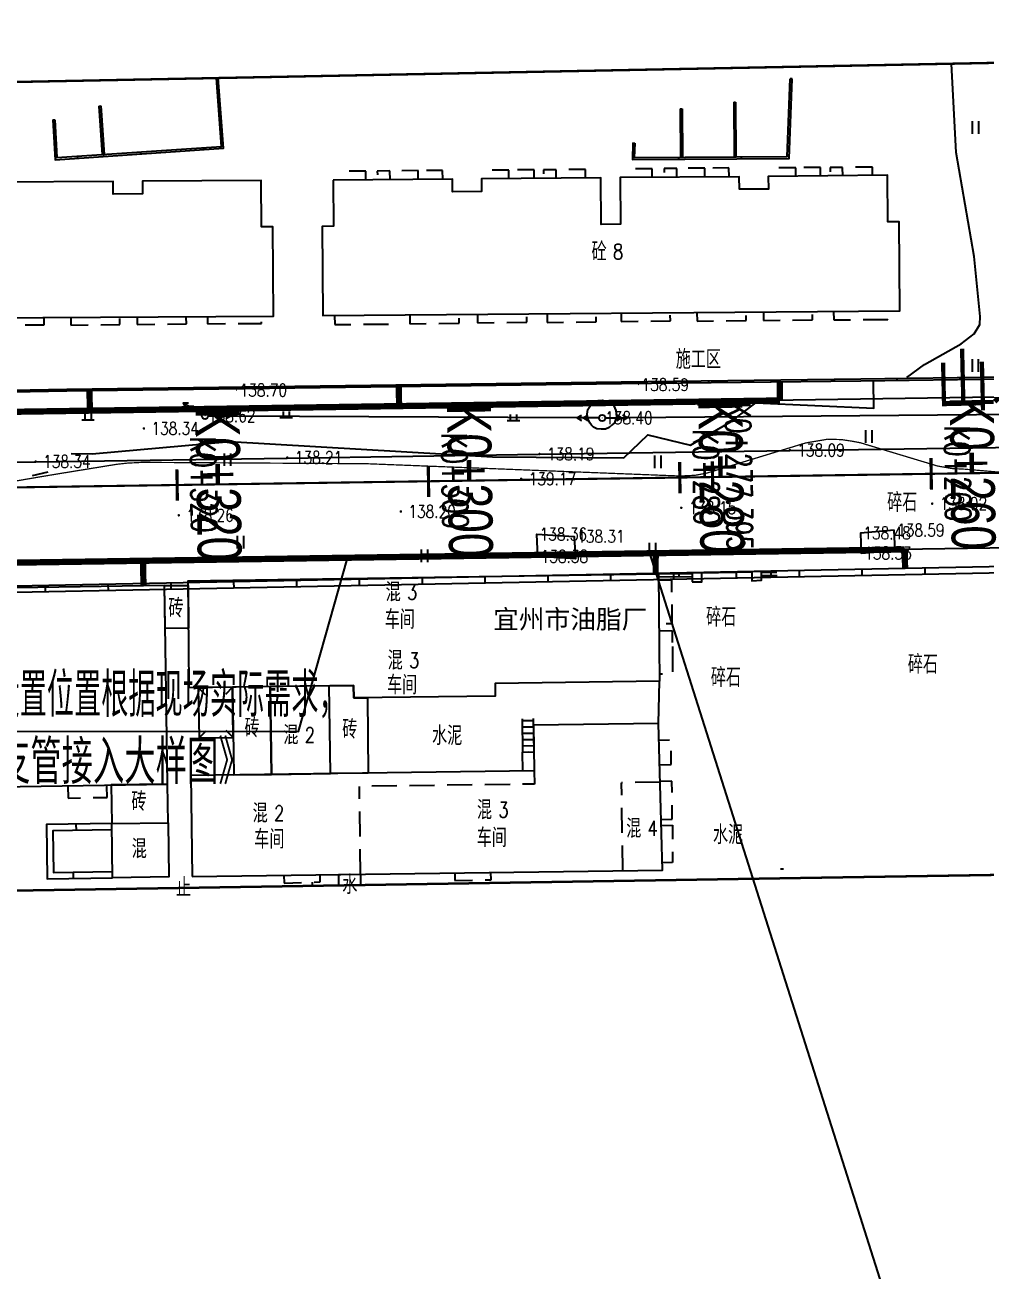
# Model space of a CAD drawing. Extents: x 529262 to 576451, y 2694391 to 2717535.
# Drawn here: x 564523.2 to 564599.6, y 2709952.9 to 2710052 of the extents above; entities that cross this region are included whole.
import ezdxf
from ezdxf.enums import TextEntityAlignment as Align
from ezdxf.xclip import XClip

# ---------------------------------------------------------------- set-up
doc = ezdxf.new("R2010")
doc.units = 0
doc.header["$XCLIPFRAME"] = 0
for name, pattern in [('ACAD_ISO12W100', [22, 12, -3, 0.5, -3, 0.5, -3]), ('X2', [10, 8, -2]), ('X5', [3, 2, -1])]:
    doc.linetypes.add(name, pattern=pattern)
for name, color, linetype in [('DLDW', 8, 'Continuous'), ('DLSS', 4, 'Continuous'), ('DMTZ', 8, 'Continuous'), ('GCD', 8, 'Continuous'), ('GPSCOMMON', 7, 'Continuous'), ('GXYZ', 8, 'Continuous'), ('JMD', 8, 'Continuous'), ('PP-COM', 7, 'Continuous'), ('RD-中线', 40, 'Continuous'), ('RD-红线', 7, 'Continuous'), ('RD-路名', 7, 'Continuous'), ('ZBTZ', 8, 'Continuous'), ('ZJ', 7, 'Continuous'), ('桩号标注', 7, 'Continuous'), ('污水管径标注_W10-', 202, 'Continuous'), ('纵断_分栏文字', 7, 'Continuous'), ('道路中线', 90, 'Continuous')]:
    doc.layers.add(name, color=color, linetype=linetype)
doc.layers.add('SZ-ZH-DIM', color=7, linetype='Continuous', lineweight=0)
doc.layers.add('控制界线1', color=30, linetype='ACAD_ISO12W100', lineweight=35)
doc.styles.add('HZ', font='rs.shx', dxfattribs={"width": 0.8, "bigfont": 'hztxt.shx'})
doc.styles.add('SEMDI', font='smsim.shx', dxfattribs={"width": 0.75, "bigfont": 'smfs.shx'})
doc.styles.add('SMEDI', font='smsim.shx', dxfattribs={"width": 0.75, "height": 3.5, "bigfont": 'smfs.shx'})
doc.styles.add('等线体', font='simhei.ttf')
doc.styles.add('黑体', font='simhei.ttf')
doc.linetypes.add('10421', pattern='A,2,[150,AAA.SHX,S=0.5,R=0,X=0,Y=0.5],1e-11', length=2.00000000001)
doc.linetypes.add('10422', pattern='A,0.75,[150,AAA.SHX,S=0.5,R=0,X=0,Y=0.5],1.5,[177,AAA.SHX,S=1,R=0,X=0,Y=0.4],0.75', length=3)
doc.linetypes.add('1161', pattern='A,0,[149,AAA.SHX,S=0.15,R=0,X=0,Y=0],-1.6', length=1.6)

# ---------------------------------------------------------------- blocks, each defined once
blk = doc.blocks.new('A$C19FD0107')
at = {"layer": 'RD-中线', "color": 8, "linetype": 'Continuous'}
blk.add_lwpolyline([(-6145.952683866024, 15629.52531327354), (-6583.680746734142, 15623.03637464019, -0.0578621284209559), (-6611.221458241343, 15625.82114894409), (-6627.545968897641, 15629.40941596404, 0.05862499668465021), (-6655.451570287347, 15632.18822611962), (-7132.056620240211, 15623.67315123323)], format="xyb", dxfattribs=at)
at = {"layer": 'RD-红线', "color": 8, "linetype": 'Continuous', "flags": 128}
for points in [[(-6280.01022130996, 15633.53868587548), (-6588.425098963082, 15628.96670302795)], [(-6279.846038706601, 15621.53980128374), (-6589.702602274716, 15616.94644669397)]]:
    blk.add_lwpolyline(points, dxfattribs=at)
blk = doc.blocks.new('GC200')
at = {"linetype": 'Continuous', "const_width": 0.2, "flags": 128}
blk.add_lwpolyline([(-0.1, 0, 1), (0.1, 0, 1)], format="xyb", close=True, dxfattribs=at)
blk = doc.blocks.new('gc013a')
at = {"linetype": 'Continuous'}
blk.add_line((0.5, 0), (4, 0), dxfattribs=at)
at = {"linetype": 'Continuous', "flags": 128}
for points in [[(2.307212344848719, -0.4000565770862801), (3, 0), (2.307212344848719, 0.4000565770862801)], [(3.307212344848719, -0.4000565770862801), (4, 0), (3.307212344848719, 0.4000565770862801)]]:
    blk.add_lwpolyline(points, dxfattribs=at)
blk = doc.blocks.new('gc170')
at = {"color": 8, "linetype": 'Continuous'}
blk.add_circle((0, 0), 0.5, dxfattribs=at)
blk = doc.blocks.new('gc121')
at = {"color": 8}
for p, q in [((-0.5, -1), (-0.5, 1)), ((0.5, -1), (0.5, 1))]:
    blk.add_line(p, q, dxfattribs=at)
blk = doc.blocks.new('gc119')
at = {"color": 8}
for p, q in [((-1, 0), (1, 0)), ((-0.5, 1), (-0.5, 0)), ((0.5, 1), (0.5, 0))]:
    blk.add_line(p, q, dxfattribs=at)

msp = doc.modelspace()

# ---------------------------------------------------------------- linework, layer by layer
at = {"layer": 'Defpoints', "color": 1}
msp.add_lwpolyline([(564805.7674109044, 2709861.081479013), (564620.16146618, 2709861.081482607), (564572.8826271944, 2710009.989014812)], dxfattribs=at)
at = {"layer": 'DLDW', "color": 252, "linetype": '10421', "elevation": 138.316, "flags": 128}
msp.add_lwpolyline([(564548.1438992936, 2709983.584531792), (564548.1468333829, 2709984.435847571), (564549.8799425985, 2709984.460015632), (564549.8768953214, 2709983.612428542)], dxfattribs=at)
at = {"layer": 'DLSS', "linetype": 'Continuous'}
msp.add_line((564524.9986494418, 2710016.430038125), (564523.7508081247, 2710016.144920523), dxfattribs=at)
at = {"layer": 'DLSS', "linetype": 'X2', "const_width": 0.1, "elevation": 139.065, "flags": 128}
msp.add_lwpolyline([(564476.824857364, 2710025.097100865), (564480.6866494417, 2710023.339038125), (564481.4081527567, 2710023.023374437), (564482.0876130258, 2710022.765144371), (564494.8336494417, 2710019.263038125), (564496.6748600297, 2710018.679236982), (564501.5362478048, 2710017.448872354), (564504.582307076, 2710016.864449437), (564508.4898770544, 2710016.310785916), (564510.3975098819, 2710016.06471299), (564512.1746494417, 2710015.946038125), (564519.6316494416, 2710015.396038125), (564520.5838024525, 2710015.428156606), (564521.3288662591, 2710015.545576468), (564525.1048176078, 2710016.191087622), (564530.4717802157, 2710017.065307767), (564531.3300108846, 2710017.158566027), (564532.5526494418, 2710017.220038125), (564550.3466494418, 2710017.111038125), (564575.2966494417, 2710016.133038124), (564576.5017392847, 2710016.189955277), (564577.4236904267, 2710016.366536649), (564585.2812263998, 2710018.762092408), (564587.0446494417, 2710019.061038125), (564588.148398409, 2710019.028078765), (564588.9697550714, 2710018.90312576), (564589.6322956233, 2710018.779550746), (564595.770291144, 2710016.928891332), (564596.9159576104, 2710016.730367954), (564597.9666494417, 2710016.675038125), (564614.9976494417, 2710015.203211787)], dxfattribs=at)
at = {"layer": 'DMTZ', "linetype": '10422', "flags": 128}
msp.add_lwpolyline([(564593.322741022, 2710023.977380365), (564594.7356494417, 2710024.993038124), (564597.6715747768, 2710026.634681804), (564598.7025579835, 2710027.442049135), (564599.1566494417, 2710028.171038125), (564599.1798027356, 2710028.807473563), (564598.6946494417, 2710033.604038124), (564597.2486494418, 2710041.853038125), (564596.892314971, 2710048.905208928)], dxfattribs=at)
at = {"layer": 'DMTZ', "linetype": '10422', "elevation": 138.811, "flags": 128}
msp.add_lwpolyline([(564569.6776494418, 2710022.009038125), (564570.0162378926, 2710021.703824513), (564570.194073509, 2710021.335558232), (564570.2258298689, 2710020.840304895), (564570.0733993407, 2710020.364099504), (564569.9019136135, 2710020.19266462), (564569.6626494417, 2710019.987038125), (564569.3493501828, 2710019.868845044), (564569.0317851994, 2710019.849797098), (564568.682463856, 2710019.89424268), (564568.4157090486, 2710020.027580549), (564568.2442247043, 2710020.173616674), (564568.1066494418, 2710020.359038125), (564567.9647673529, 2710020.700617337), (564567.913955794, 2710021.056184238), (564567.9584160809, 2710021.418100829), (564568.1616567853, 2710021.741920404), (564568.3839526885, 2710021.951451181), (564568.7713816641, 2710022.135584322), (564569.0889480304, 2710022.154632268)], close=True, dxfattribs=at)
at = {"layer": 'GPSCOMMON', "const_width": 0.5}
for points in [[(564528.3299218233, 2710021.329878084), (564528.306883945, 2710023.075701503)], [(564552.9371414386, 2710021.694658755), (564552.9164551791, 2710023.250655769)], [(564583.2405860529, 2710022.143881017), (564583.2230558791, 2710023.634258827)], [(564552.9371414386, 2710021.694658755), (564583.2405860529, 2710022.143881017)], [(564552.9371414386, 2710021.694658755), (564504.945852602, 2710020.983229556)], [(564553.166009604, 2710009.696733071), (564593.1668017923, 2710010.289710093)], [(564593.1668017923, 2710010.289710093), (564593.1968313786, 2710008.776853137)], [(564553.1663976863, 2710009.696738824), (564502.0396229242, 2710008.938828767)], [(564532.5685535973, 2710009.391393665), (564532.5994252203, 2710007.387081289)], [(564573.3545317061, 2710009.827812327), (564573.3499280453, 2710008.382900295)]]:
    msp.add_lwpolyline(points, dxfattribs=at)
at = {"layer": 'GXYZ', "linetype": 'Continuous'}
for p, q in [((564567.0979756402, 2710020.762226561), (564539.5016494517, 2710020.904704596)), ((564604.7752385326, 2710021.052258017), (564571.0972338391, 2710020.768352983))]:
    msp.add_line(p, q, dxfattribs=at)
at = {"layer": 'GXYZ', "linetype": 'Continuous', "flags": 128}
for points in [[(564563.972, 2710009.734), (564563.886, 2710011.508), (564566.875, 2710011.332), (564566.961, 2710009.558)], [(564592.329, 2710011.825), (564589.643, 2710011.599), (564589.714, 2710009.991), (564592.4, 2710010.217)]]:
    msp.add_lwpolyline(points, close=True, dxfattribs=at)
at = {"layer": 'JMD', "linetype": 'Continuous'}
for p, q in [((564584.2056494417, 2710047.716038125), (564584.0557553208, 2710047.721673064)), ((564529.0466494417, 2710045.559038125), (564529.1962998379, 2710045.569273304)), ((564538.7140889214, 2710045.597862094), (564538.5644937748, 2710045.586848825)), ((564575.3106494417, 2710045.323038125), (564575.4606467283, 2710045.323940346)), ((564579.5616494417, 2710045.871038125), (564579.7116467283, 2710045.871940346)), ((564529.1522729954, 2710044.014697234), (564529.3019233918, 2710044.024932413)), ((564579.5721450897, 2710044.126101651), (564579.7221423764, 2710044.127003872)), ((564575.3198881847, 2710043.787066326), (564575.4698854712, 2710043.787968547)), ((564537.366378824, 2710042.098794499), (564537.3561436442, 2710042.248444895)), ((564571.5406494418, 2710042.623038125), (564571.690572759, 2710042.618242405)), ((564584.0133714472, 2710042.60128189), (564583.8634773261, 2710042.606916829)), ((564527.3896857413, 2710041.416449179), (564527.3794505615, 2710041.566099576)), ((564529.3107083263, 2710041.698185897), (564529.4603587225, 2710041.708421077)), ((564532.3780322826, 2710041.757621839), (564532.3677971028, 2710041.907272235)), ((564575.184911187, 2710041.332210683), (564575.1840089657, 2710041.482207969)), ((564575.3337462988, 2710041.483108627), (564575.4837435854, 2710041.484010848)), ((564579.5878885618, 2710041.50869694), (564579.7378858484, 2710041.509599161)), ((564580.1848207413, 2710041.362284723), (564580.1839185201, 2710041.51228201)), ((564537.5817768878, 2710023.048079891), (564537.5797976607, 2710023.198066833)), ((564542.5813416089, 2710023.114054125), (564542.5793623818, 2710023.264041067)), ((564547.5809063299, 2710023.18002836), (564547.5789271028, 2710023.330015302)), ((564552.5804685822, 2710023.246188983), (564552.5784745779, 2710023.39617573)), ((564557.5800267791, 2710023.312655794), (564557.5780327747, 2710023.462642539)), ((564562.579584976, 2710023.379122603), (564562.5775909715, 2710023.529109349)), ((564567.5791431727, 2710023.445589413), (564567.5771491682, 2710023.59557616)), ((564572.5787389339, 2710023.509057871), (564572.5769747207, 2710023.659047496)), ((564577.5783930942, 2710023.567864977), (564577.5766288812, 2710023.717854602)), ((564582.5780472549, 2710023.626672084), (564582.5762830416, 2710023.776661708)), ((564587.5777014153, 2710023.68547919), (564587.5759372021, 2710023.835468815)), ((564592.5772591254, 2710023.751686638), (564592.575113701, 2710023.901671294)), ((564597.576747672, 2710023.823200778), (564597.5746022477, 2710023.973185434)), ((564527.5826474456, 2710022.916131422), (564527.5806682186, 2710023.066118363)), ((564532.5822121665, 2710022.982105656), (564532.5802329396, 2710023.132092598)), ((564569.760592681, 2710008.311653469), (564569.77051552, 2710007.811751942)), ((564574.7596079566, 2710008.41088186), (564574.7695307956, 2710007.910980332)), ((564575.1832407622, 2710008.354844946, 138.362), (564575.1853958546, 2710008.104854235, 138.362)), ((564579.7586232324, 2710008.51011025), (564579.7685460714, 2710008.010208723)), ((564582.5060270596, 2710008.448942672, 138.147), (564582.5070819026, 2710008.198944897, 138.147)), ((564584.7576385081, 2710008.60933864), (564584.7675613471, 2710008.109437113)), ((564589.7566537837, 2710008.708567031), (564589.7665766227, 2710008.208665503)), ((564594.7556690595, 2710008.807795421), (564594.7655918985, 2710008.307893894)), ((564524.7694551998, 2710007.418597955), (564524.7793780388, 2710006.918696428)), ((564529.7684704756, 2710007.517826345), (564529.7783933146, 2710007.017924818)), ((564534.7674857512, 2710007.617054736), (564534.7774085902, 2710007.117153208)), ((564539.7665010269, 2710007.716283126), (564539.7764238659, 2710007.216381599)), ((564544.7655163025, 2710007.815511517), (564544.7754391416, 2710007.315609989)), ((564549.7645315783, 2710007.914739907), (564549.7744544173, 2710007.41483838)), ((564554.7635468539, 2710008.013968298), (564554.7734696929, 2710007.51406677)), ((564559.7625621296, 2710008.113196688), (564559.7724849686, 2710007.613295161)), ((564564.7615774053, 2710008.212425079), (564564.7715002443, 2710007.712523551)), ((564536.962508579, 2709999.30026803), (564537.5361970975, 2709998.742700559)), ((564539.6877997848, 2709999.339104996), (564539.1302323146, 2709998.765416478)), ((564562.7326494417, 2709996.834038125), (564562.7697105589, 2709994.176358459)), ((564562.7348516604, 2709996.676115419), (564563.6372993095, 2709996.688699975)), ((564563.6721582079, 2709994.188943015), (564563.6350970907, 2709996.846622681)), ((564537.0195050911, 2709995.300674126), (564537.5770725615, 2709995.874362644)), ((564539.7447962969, 2709995.339511092), (564539.1711077786, 2709995.897078562)), ((564562.7418234401, 2709996.176164027), (564563.6442710891, 2709996.188748583)), ((564562.7487952198, 2709995.676212635), (564563.6512428689, 2709995.688797191)), ((564562.7557669996, 2709995.176261243), (564563.6582146487, 2709995.188845799)), ((564562.7627387792, 2709994.676309851), (564563.6651864282, 2709994.688894407)), ((564562.7697105589, 2709994.176358459), (564563.6721582079, 2709994.188943015)), ((564527.2314685286, 2709988.448676692), (564527.238387509, 2709987.948724567)), ((564527.0322799404, 2709984.128998941), (564527.0239317759, 2709984.628929245)), ((564583.272022835, 2709984.890083914), (564583.5220123363, 2709984.887792793))]:
    msp.add_line(p, q, dxfattribs=at)
for points in [[(564525.3976494418, 2710044.464038125), (564525.5706494417, 2710041.292038125), (564538.9636494417, 2710042.208038125), (564538.5544875282, 2710047.765755589)], [(564525.5474268446, 2710044.472206943), (564525.7121444966, 2710041.452065949), (564538.802983604, 2710042.347399976), (564538.4042975454, 2710047.762822081)], [(564571.5406494418, 2710042.623038125), (564571.4986494418, 2710041.310038125), (564583.9676494417, 2710041.385038124), (564584.2056494417, 2710047.716038125)], [(564571.690572759, 2710042.618242405), (564571.6535542269, 2710041.460972578), (564583.8231498355, 2710041.534171685), (564584.0557553208, 2710047.721673064)]]:
    msp.add_lwpolyline(points, dxfattribs=at)
at = {"layer": 'JMD', "linetype": 'Continuous', "flags": 128}
for points in [[(564529.0466494417, 2710045.559038125), (564529.3107083263, 2710041.698185897)], [(564529.1962998379, 2710045.569273304), (564529.4603587225, 2710041.708421077)], [(564575.3106494417, 2710045.323038125), (564575.3337462988, 2710041.483108627)], [(564575.4606467283, 2710045.323940346), (564575.4837435854, 2710041.484010848)], [(564579.5616494417, 2710045.871038125), (564579.5878885618, 2710041.50869694)], [(564579.7116467283, 2710045.871940346), (564579.7378858484, 2710041.509599161)], [(564525.3976494418, 2710044.464038125), (564525.5474268446, 2710044.472206943)], [(564477.8176494415, 2710025.189038125), (564494.4756494417, 2710022.406038125), (564507.5986494417, 2710022.554038125), (564526.5146494417, 2710022.902038125), (564550.6886494417, 2710023.221038124), (564570.6216494418, 2710023.486038125), (564589.6656494418, 2710023.710038125), (564601.2006494417, 2710023.875038125)], [(564477.8423668982, 2710025.3369876), (564494.4872528359, 2710022.556178526), (564507.5964240733, 2710022.704022567), (564526.5122802614, 2710023.05201992), (564550.686662826, 2710023.371024969), (564570.6197703318, 2710023.636026398), (564589.6636946198, 2710023.860025507), (564601.1535288121, 2710024.024379443)], [(564829.7093870166, 2710013.471529773), (564472.9212200716, 2710006.389431882)], [(564829.7193098556, 2710012.971628245), (564472.9311429106, 2710005.889530355)], [(564563.972, 2710009.734), (564563.886, 2710011.508), (564566.875, 2710011.332), (564566.961, 2710009.558)], [(564592.329, 2710011.825), (564589.643, 2710011.599), (564589.714, 2710009.991), (564592.4, 2710010.217)], [(564530.0756494415, 2709988.488038125), (564524.8788349446, 2709988.416117924), (564524.9386494417, 2709984.094038125), (564530.1486494418, 2709984.181038125)], [(564530.0825684218, 2709987.988085999), (564525.3857060504, 2709987.923084779), (564525.4316627791, 2709984.602340492), (564530.1403012773, 2709984.680968428)]]:
    msp.add_lwpolyline(points, dxfattribs=at)
for points in [[(564547.7056494417, 2710039.666038125), (564547.7126494417, 2710035.998038125), (564546.8176494418, 2710035.969038125), (564546.8786494418, 2710028.887038125), (564592.7676494418, 2710029.273038125), (564592.7146494415, 2710036.344038125), (564591.8266494417, 2710036.360038125), (564591.8066494417, 2710040.060038125), (564582.3146494417, 2710039.953038125), (564582.3259213764, 2710038.953101655), (564580.0109213762, 2710038.940101655), (564579.9996494417, 2710039.940038125), (564570.5156494417, 2710039.869038125), (564570.5456158513, 2710036.169159476), (564569.0226158514, 2710036.143159476), (564568.9926494417, 2710039.843038124), (564559.4856494417, 2710039.766038125), (564559.4969213762, 2710038.766101655), (564557.1999213762, 2710038.741101655), (564557.1886494417, 2710039.741038125)], [(564497.8886494418, 2710039.360038124), (564497.9086494417, 2710035.684038124), (564497.0056494417, 2710035.668038125), (564497.0586494417, 2710028.575038125), (564542.9366494417, 2710028.843038124), (564542.9016494417, 2710035.950038125), (564542.0036494418, 2710035.956038125), (564541.9756494417, 2710039.630038125), (564532.5106494417, 2710039.571038125), (564532.5173018817, 2710038.571060252), (564530.1943018816, 2710038.561060252), (564530.1876494418, 2710039.561038125), (564520.7066494419, 2710039.501038125), (564520.731541131, 2710035.801121855), (564519.209541131, 2710035.794121855), (564519.1846494417, 2710039.494038124), (564509.6716494418, 2710039.430038125), (564509.6783018818, 2710038.430060253), (564507.3653018817, 2710038.423060252), (564507.3586494417, 2710039.423038125)], [(564539.6877997848, 2709999.339104996), (564539.7851828383, 2709992.355695337), (564542.787025314, 2709992.397555775), (564542.6874950728, 2709999.381852378)], [(564536.4716494418, 2709984.273038125), (564573.9046494417, 2709984.795038125), (564573.5836494417, 2709996.444038125), (564563.6426494418, 2709996.305038125), (564563.6930735469, 2709992.689088839), (564536.3676494417, 2709992.308038125)], [(564530.0756494415, 2709988.488038125), (564534.5556494417, 2709988.550038125), (564534.5006494418, 2709991.627038125), (564530.0206494415, 2709991.565038125)]]:
    msp.add_lwpolyline(points, close=True, dxfattribs=at)
at = {"layer": 'JMD', "linetype": 'X5', "flags": 128}
for points, elevation in [([(564550.2791354159, 2710039.686391541), (564550.285095014, 2710040.379939774), (564548.8606494417, 2710040.372038124), (564548.8661605271, 2710039.675216479)], -525.8619999999999), ([(564552.2182118479, 2710039.701727483), (564552.2126494417, 2710040.405038125), (564551.2046494418, 2710040.372038124), (564551.2100139178, 2710039.693753757)], -525.865), ([(564554.451206624, 2710039.719387992), (564554.4483386197, 2710040.4220491), (564552.9756494418, 2710040.416038125), (564552.9812511172, 2710039.707762276)], -525.8769999999998), ([(564556.4052504842, 2710039.734842309), (564556.3996494417, 2710040.443038125), (564554.9826494417, 2710040.432038125), (564554.9882521204, 2710039.723635426)], -525.8469999999999), ([(564561.671070297, 2710039.783738494), (564561.6656494418, 2710040.453038125), (564560.2736494418, 2710040.458038124), (564560.279202098, 2710039.772465342)], -525.865), ([(564565.4281397111, 2710039.814168108), (564565.4226494418, 2710040.492038125), (564564.4156494418, 2710040.491038125), (564564.4211976657, 2710039.806012586)], -525.869), ([(564567.761083865, 2710039.833063312), (564567.7630063682, 2710040.504017045), (564566.3596494417, 2710040.508038125), (564566.3652078295, 2710039.821757699)], -525.83), ([(564573.0706867604, 2710039.888165882), (564573.0656494417, 2710040.561038125), (564571.6716494417, 2710040.557038125), (564571.6767349385, 2710039.877730351)], -525.823), ([(564575.0478304861, 2710039.902967359), (564575.0426494417, 2710040.595038125), (564574.0366494417, 2710040.585038125), (564574.041812005, 2710039.89543601)], -525.8659999999999), ([(564584.5021608705, 2710039.977697177), (564584.4946494417, 2710040.644038124), (564583.0826494417, 2710040.651038125), (564583.0904191728, 2710039.961783106)], -525.86), ([(564588.2350359762, 2710040.019776574), (564588.2276494417, 2710040.675038125), (564587.2316494418, 2710040.678038124), (564587.2391963382, 2710040.008550822)], -525.8809999999999), ([(564570.611149338, 2710029.086666466), (564570.6171775543, 2710028.428342182), (564574.5201775542, 2710028.477342182), (564574.5142973893, 2710029.119498194)], -526.437), ([(564576.6348501911, 2710029.13733544), (564576.6411775544, 2710028.446342183), (564580.5441775543, 2710028.495342183), (564580.5379982428, 2710029.170167167)], -526.431), ([(564581.9229465093, 2710029.181816801), (564581.9291775543, 2710028.501342182), (564585.8321775543, 2710028.550342182), (564585.8260945607, 2710029.214648529)], -526.3799999999999), ([(564520.7917029742, 2710028.713676652), (564520.7971945497, 2710028.113957386), (564524.7001945496, 2710028.162957385), (564524.6949428753, 2710028.736477739)], -526.437), ([(564526.8155455785, 2710028.74886541), (564526.8211945499, 2710028.131957386), (564530.7241945497, 2710028.180957385), (564530.7187854797, 2710028.771666497)], -526.431), ([(564532.1037663372, 2710028.779756973), (564532.1091945497, 2710028.186957385), (564536.0121945497, 2710028.235957385), (564536.0070062382, 2710028.80255806)], -526.3799999999999), ([(564559.1829856964, 2710028.990537303), (564559.1891775543, 2710028.314342182), (564563.0921775543, 2710028.363342182), (564563.0861337477, 2710029.023369031)], -526.4069999999999), ([(564564.716834163, 2710029.037085833), (564564.7231775543, 2710028.344342183), (564568.6261775543, 2710028.393342183), (564568.6199822144, 2710029.069917561)], -526.4249999999998), ([(564573.7123618806, 2709991.773099805), (564570.638645839, 2709991.730237097)], 138.354), ([(564570.7359727814, 2709984.750851198), (564570.638645839, 2709991.730237097)], 138.27), ([(564549.8799425985, 2709984.460015632), (564549.782615656, 2709991.43940153)], 138.316)]:
    msp.add_lwpolyline(points, dxfattribs=dict(at, elevation=elevation))
for points in [[(564563.6782706986, 2710039.799995402), (564563.6726494418, 2710040.494038125), (564562.2006494416, 2710040.476038125), (564562.2062214756, 2710039.788072841)], [(564577.2647960726, 2710039.919564212), (564577.2596494417, 2710040.607038124), (564575.7866494417, 2710040.606038125), (564575.7918711359, 2710039.908537465)], [(564579.1899427125, 2710039.933976423), (564579.1846494417, 2710040.641038125), (564577.7886494417, 2710040.608038125), (564577.7937739126, 2710039.923524295)], [(564586.4770902733, 2710039.999959866), (564586.4696494418, 2710040.660038125), (564585.0326494419, 2710040.673038125), (564585.0404193794, 2710039.983764777)], [(564590.6039942175, 2710040.046481013), (564590.5966494418, 2710040.698038124), (564589.2016494418, 2710040.683038125), (564589.2090023932, 2710040.030755757)], [(564587.514056116, 2710029.228846989), (564587.5201775543, 2710028.560342183), (564591.8237856927, 2710028.580437554), (564591.8175167948, 2710029.265045987)], [(564537.6950075148, 2710028.812418654), (564537.7001945496, 2710028.245957385), (564542.003802688, 2710028.266052757), (564541.9985694637, 2710028.837558255)], [(564547.8066166132, 2710028.894843816), (564547.8131775544, 2710028.178342182), (564552.1711775543, 2710028.217342182), (564552.1646380593, 2710028.931501757)], [(564553.798722804, 2710028.945247027), (564553.8051775544, 2710028.240342182), (564557.7081775543, 2710028.289342182), (564557.7018708554, 2710028.978078755)], [(564573.5852576939, 2710007.868190571), (564574.6136494417, 2710007.876038125), (564574.6476494418, 2710004.375038125), (564573.6119738964, 2710004.36713499)], [(564573.6160574708, 2710003.831998271), (564574.6696494417, 2710003.840038125), (564574.6784598313, 2710002.568038125)], [(564574.6784598313, 2710002.568038125), (564574.6936494417, 2710000.375038124), (564573.6424983947, 2710000.367016898)], [(564573.6741749184, 2709993.158893964), (564574.5866494417, 2709993.184038125), (564574.6016494418, 2709995.133038125), (564573.62052038, 2709995.106002119)], [(564562.7906258979, 2709992.676504283), (564562.7697105589, 2709994.176358459), (564563.6721582079, 2709994.188943015)], [(564563.6930735469, 2709992.689088839), (564563.7077924311, 2709991.633586936), (564549.782615656, 2709991.43940153)], [(564526.5817554378, 2709991.503440438), (564526.5973185905, 2709990.506310465), (564529.7013185907, 2709990.577310465), (564529.6861073571, 2709991.551893002)], [(564573.7935803517, 2709988.825704261), (564574.6766494418, 2709988.850038125), (564574.6476494418, 2709991.861038125), (564573.7106501464, 2709991.83521816)], [(564573.8069945005, 2709988.338908565), (564574.6826494418, 2709988.363038125), (564574.6826494418, 2709985.396038125), (564573.8886911572, 2709985.3741598)], [(564557.3753591834, 2709984.564538578), (564557.3836494418, 2709983.970038124), (564560.2506494418, 2709984.020038125), (564560.2424988834, 2709984.604520597)], [(564543.7781306569, 2709984.374926384), (564543.7866494417, 2709983.764038125), (564546.6576494417, 2709983.845038125), (564546.6497017875, 2709984.414970199)]]:
    msp.add_lwpolyline(points, dxfattribs=at)
at = {"layer": 'JMD', "linetype": 'Continuous', "flags": 128}
for points, elevation in [([(564536.2061345786, 2710002.568038125), (564536.1446494417, 2710007.801038125), (564573.5816494419, 2710008.341038125), (564573.6257026232, 2710002.568038125)], 138.362), ([(564576.2509683092, 2710008.364049494), (564573.5816494419, 2710008.341038125)], 138.362), ([(564583.0026494417, 2710008.451038125), (564581.7610934866, 2710008.445799492)], 138.147), ([(564534.3509436266, 2710002.568038125), (564534.2846494417, 2710007.413038125), (564485.5266494417, 2710006.662038125), (564485.6326740097, 2710002.568038125)], 138.291), ([(564576.2531234015, 2710008.114058783), (564573.5838045339, 2710008.091047414)], 138.362), ([(564583.0061401883, 2710008.201050628), (564581.7621483296, 2710008.195801717)], 138.147), ([(564485.6326740097, 2710002.568038125), (564485.9356494417, 2709990.869038125), (564534.5006494418, 2709991.627038125), (564534.3509436266, 2710002.568038125)], 138.291), ([(564573.6257026232, 2710002.568038125), (564573.6466494417, 2709999.823038125), (564560.575146296, 2709999.636761691), (564560.5896494418, 2709998.619038125), (564549.3277798672, 2709998.486716781), (564549.3161525875, 2709999.476314558), (564536.2446494416, 2709999.290038125), (564536.2061345786, 2710002.568038125)], 138.362)]:
    msp.add_lwpolyline(points, dxfattribs=dict(at, elevation=elevation))
for points, elevation in [([(564576.2566494417, 2710007.705038125), (564577.0256494418, 2710007.717038125), (564577.0166494417, 2710008.422038125), (564576.2506494417, 2710008.401038125)], 138.183), ([(564581.0076494417, 2710008.520038125), (564581.0086494415, 2710007.807038125), (564581.7636494418, 2710007.840038124), (564581.7606494417, 2710008.551038125)], 138.208), ([(564536.188978635, 2710004.028180478), (564534.3312631458, 2710004.006353249), (564534.2846494417, 2710007.413038125), (564536.1489508797, 2710007.434942736)], 138.208), ([(564547.4833561028, 2709992.463045709), (564547.3838054093, 2709999.4487775), (564542.6874950728, 2709999.381852378), (564542.787025314, 2709992.397555775)], 138.239), ([(564550.4830644544, 2709992.504876387), (564547.4833561028, 2709992.463045709), (564547.3838054093, 2709999.4487775), (564549.3161525875, 2709999.476314558), (564549.3277798672, 2709998.486716781), (564550.4126310524, 2709998.499463241)], 138.239), ([(564534.5556494417, 2709988.550038125), (564534.6286494418, 2709984.243038125), (564530.1486494418, 2709984.181038125), (564530.0756494415, 2709988.488038125)], 138.288)]:
    msp.add_lwpolyline(points, close=True, dxfattribs=dict(at, elevation=elevation))
at = {"layer": 'JMD', "flags": 128}
msp.add_lwpolyline([(564537.0195050911, 2709995.300674126), (564539.7447962969, 2709995.339511092), (564539.6877997848, 2709999.339104996), (564536.962508579, 2709999.30026803)], close=True, dxfattribs=at)
at = {"layer": 'SZ-ZH-DIM', "color": 0, "const_width": 0.25, "elevation": 140}
for points in [[(564575.2932544592, 2710014.75855246), (564575.256197478, 2710017.2582778)], [(564577.8979682644, 2710014.797165834), (564577.8609112833, 2710017.296891175)], [(564595.2910571867, 2710015.055008308), (564595.2540002055, 2710017.554733649)], [(564535.2976490041, 2710014.165640761), (564535.260592023, 2710016.665366102)], [(564555.2954517317, 2710014.46209661), (564555.2583947505, 2710016.961821951)]]:
    msp.add_lwpolyline(points, dxfattribs=at)
at = {"layer": 'ZBTZ', "linetype": '1161'}
msp.add_lwpolyline([(564526.8556494418, 2710017.919038124), (564528.5266494417, 2710017.906038125), (564539.4646494415, 2710018.866038125), (564560.3776494417, 2710017.661038125), (564570.8176494418, 2710017.590038125), (564572.7156494417, 2710019.411038124), (564576.1256494417, 2710018.588038125), (564579.3646494417, 2710020.460038125), (564581.3146494417, 2710021.945038125), (564590.7046494418, 2710021.530038125), (564590.6732599168, 2710023.724451279)], dxfattribs=at)
at = {"layer": 'ZBTZ', "linetype": '1161', "flags": 128}
for points, elevation in [([(564577.0166494417, 2710008.422038125), (564581.0076494417, 2710008.520038125)], 138.183), ([(564546.0435592635, 2709983.550721753), (564546.0413610623, 2709983.827650678)], 138.399)]:
    msp.add_lwpolyline(points, dxfattribs=dict(at, elevation=elevation))
msp.add_lwpolyline([(564573.5836494417, 2709996.444038125), (564573.6466494417, 2709999.823038125)], dxfattribs=at)
at = {"layer": '控制界线1', "color": 252, "linetype": 'Continuous', "flags": 128}
for points in [[(564755.8199049059, 2710052.009379599), (564381.0754888242, 2710044.689878774), (564375.3342539207, 2709980.802743783), (564584.8709653924, 2709984.175742496), (564781.180669796, 2709987.275497554)], [(564755.8199049059, 2710052.009379599), (564381.0754888242, 2710044.689878774), (564375.3342539207, 2709980.802743783), (564584.8709653924, 2709984.175742496), (564781.180669796, 2709987.275497554)], [(564755.8199049059, 2710052.009379599), (564381.0754888242, 2710044.689878774), (564375.3342539207, 2709980.802743783), (564584.8709653924, 2709984.175742496), (564781.180669796, 2709987.275497554)], [(564696.2820176767, 2710050.846486715), (564381.0754888242, 2710044.689878774), (564375.3342539207, 2709980.802743783), (564584.8709653924, 2709984.175742496), (564701.1908310695, 2709986.012447885)], [(564696.2820176767, 2710050.846486715), (564381.0754888242, 2710044.689878774), (564375.3342539207, 2709980.802743783), (564584.8709653924, 2709984.175742496), (564701.1908310695, 2709986.012447885)], [(564696.2820176767, 2710050.846486715), (564381.0754888242, 2710044.689878774), (564375.3342539207, 2709980.802743783), (564584.8709653924, 2709984.175742496), (564701.1908310695, 2709986.012447885)]]:
    msp.add_lwpolyline(points, dxfattribs=at)
at = {"layer": '桩号标注', "const_width": 0.25}
for points in [[(564575.2932544592, 2710014.75855246), (564575.2561974779, 2710017.2582778)], [(564595.2910571867, 2710015.055008308), (564595.2540002054, 2710017.554733649)], [(564535.2976490041, 2710014.165640761), (564535.2605920229, 2710016.665366102)], [(564555.2954517317, 2710014.46209661), (564555.2583947504, 2710016.961821951)]]:
    msp.add_lwpolyline(points, dxfattribs=at)
at = {"layer": '污水管径标注_W10-'}
msp.add_lwpolyline([(564504.0358197223, 2710016.969299574), (564524.0336225355, 2710017.265749646), (564544.0314253487, 2710017.562199717), (564564.0292281619, 2710017.858649788), (564584.0270309751, 2710018.155099859), (564604.0248337883, 2710018.45154993), (564624.0226366015, 2710018.748000002), (564644.0204394147, 2710019.044450073), (564664.0182422278, 2710019.340900144), (564684.016045041, 2710019.637350216), (564704.0138478542, 2710019.933800287), (564724.0116506674, 2710020.230250358), (564744.0094534806, 2710020.526700429), (564764.0067774048, 2710020.853863799), (564784.004101329, 2710021.18102717), (564804.0022964593, 2710021.449711984), (564824.0004915897, 2710021.7183968)], dxfattribs=at)
at = {"layer": '纵断_分栏文字', "color": 3}
msp.add_lwpolyline([(564503.1542667182, 2709995.846962148), (564544.9233747354, 2709995.811514183), (564548.8381334835, 2710009.597691428)], dxfattribs=at)
at = {"layer": '道路中线'}
msp.add_lwpolyline([(564377.0474351492, 2710013.069810293), (564855.2439641542, 2710020.158797017)], dxfattribs=at)

# ---------------------------------------------------------------- block references
at = {"layer": 'GCD', "linetype": 'Continuous'}
ref = msp.add_blockref('GC200', (564540.0106241686, 2710022.952061415, 138.698), dxfattribs=dict(at, xscale=0.1999999999534339, yscale=0.1999999999534339, zscale=0.1999999999534339))
ref.add_attrib('height', '138.70', dxfattribs={"linetype": 'Continuous', "height": 1, "style": 'HZ', "width": 0.8}).set_placement((564540.2506241685, 2710022.952061415, 138.698), align=Align.MIDDLE_LEFT)
ref = msp.add_blockref('GC200', (564540.0106241686, 2710022.952061415, 138.698), dxfattribs=dict(at, xscale=0.1999999999534339, yscale=0.1999999999534339, zscale=0.1999999999534339))
ref.add_attrib('height', '138.70', dxfattribs={"linetype": 'Continuous', "height": 1, "style": 'HZ', "width": 0.8}).set_placement((564540.2506241685, 2710022.952061415, 138.698), align=Align.MIDDLE_LEFT)
ref = msp.add_blockref('GC200', (564571.9866241686, 2710023.395061415, 138.591), dxfattribs=dict(at, xscale=0.1999999999534339, yscale=0.1999999999534339, zscale=0.1999999999534339))
ref.add_attrib('height', '138.59', dxfattribs={"linetype": 'Continuous', "height": 1, "style": 'HZ', "width": 0.8}).set_placement((564572.2266241686, 2710023.395061415, 138.591), align=Align.MIDDLE_LEFT)
ref = msp.add_blockref('GC200', (564571.9866241686, 2710023.395061415, 138.591), dxfattribs=dict(at, xscale=0.1999999999534339, yscale=0.1999999999534339, zscale=0.1999999999534339))
ref.add_attrib('height', '138.59', dxfattribs={"linetype": 'Continuous', "height": 1, "style": 'HZ', "width": 0.8}).set_placement((564572.2266241686, 2710023.395061415, 138.591), align=Align.MIDDLE_LEFT)
ref = msp.add_blockref('GC200', (564537.4956241685, 2710020.915061415, 138.616), dxfattribs=dict(at, xscale=0.1999999999534339, yscale=0.1999999999534339, zscale=0.1999999999534339))
ref.add_attrib('height', '138.62', dxfattribs={"linetype": 'Continuous', "height": 1, "style": 'HZ', "width": 0.8}).set_placement((564537.7356241685, 2710020.915061415, 138.616), align=Align.MIDDLE_LEFT)
ref = msp.add_blockref('GC200', (564537.4956241685, 2710020.915061415, 138.616), dxfattribs=dict(at, xscale=0.1999999999534339, yscale=0.1999999999534339, zscale=0.1999999999534339))
ref.add_attrib('height', '138.62', dxfattribs={"linetype": 'Continuous', "height": 1, "style": 'HZ', "width": 0.8}).set_placement((564537.7356241685, 2710020.915061415, 138.616), align=Align.MIDDLE_LEFT)
ref = msp.add_blockref('GC200', (564569.0971148702, 2710020.750805985), dxfattribs=dict(at, xscale=0.1999999999534339, yscale=0.1999999999534339, zscale=0.1999999999534339))
ref.add_attrib('height', '138.40', dxfattribs={"linetype": 'Continuous', "height": 1, "style": 'HZ', "width": 0.8}).set_placement((564569.3371148702, 2710020.750805985), align=Align.MIDDLE_LEFT)
ref = msp.add_blockref('GC200', (564569.0971148702, 2710020.750805985), dxfattribs=dict(at, xscale=0.1999999999534339, yscale=0.1999999999534339, zscale=0.1999999999534339))
ref.add_attrib('height', '138.40', dxfattribs={"linetype": 'Continuous', "height": 1, "style": 'HZ', "width": 0.8}).set_placement((564569.3371148702, 2710020.750805985), align=Align.MIDDLE_LEFT)
ref = msp.add_blockref('GC200', (564532.634954099, 2710019.916554979, 138.337), dxfattribs=dict(at, xscale=0.5, yscale=0.5, zscale=0.5))
ref.add_attrib('height', '138.34', dxfattribs={"linetype": 'Continuous', "height": 1, "style": 'HZ', "width": 0.8}).set_placement((564533.2349540989, 2710019.916554979, 138.337), align=Align.MIDDLE_LEFT)
ref = msp.add_blockref('GC200', (564564.1067672326, 2710017.885517415, 138.19), dxfattribs=dict(at, xscale=0.5, yscale=0.5, zscale=0.5))
ref.add_attrib('height', '138.19', dxfattribs={"linetype": 'Continuous', "height": 1, "style": 'HZ', "width": 0.8}).set_placement((564564.7067672326, 2710017.885517415, 138.19), align=Align.MIDDLE_LEFT)
ref = msp.add_blockref('GC200', (564584.0225960019, 2710018.195849051, 138.09), dxfattribs=dict(at, xscale=0.5, yscale=0.5, zscale=0.5))
ref.add_attrib('height', '138.09', dxfattribs={"linetype": 'Continuous', "height": 1, "style": 'HZ', "width": 0.8}).set_placement((564584.6225960018, 2710018.195849051, 138.09), align=Align.MIDDLE_LEFT)
ref = msp.add_blockref('GC200', (564524.0216448086, 2710017.279947962, 138.34), dxfattribs=dict(at, xscale=0.5, yscale=0.5, zscale=0.5))
ref.add_attrib('height', '138.34', dxfattribs={"linetype": 'Continuous', "height": 1, "style": 'HZ', "width": 0.8}).set_placement((564524.6216448086, 2710017.279947962, 138.34), align=Align.MIDDLE_LEFT)
ref = msp.add_blockref('GC200', (564544.0425110982, 2710017.600102917, 138.21), dxfattribs=dict(at, xscale=0.5, yscale=0.5, zscale=0.5))
ref.add_attrib('height', '138.21', dxfattribs={"linetype": 'Continuous', "height": 1, "style": 'HZ', "width": 0.8}).set_placement((564544.6425110982, 2710017.600102917, 138.21), align=Align.MIDDLE_LEFT)
ref = msp.add_blockref('GC200', (564562.652954099, 2710015.906554979, 139.166), dxfattribs=dict(at, xscale=0.5, yscale=0.5, zscale=0.5))
ref.add_attrib('height', '139.17', dxfattribs={"linetype": 'Continuous', "height": 1, "style": 'HZ', "width": 0.8}).set_placement((564563.252954099, 2710015.906554979, 139.166), align=Align.MIDDLE_LEFT)
ref = msp.add_blockref('GC200', (564595.3560344584, 2710013.935466887, 138.02), dxfattribs=dict(at, xscale=0.5, yscale=0.5, zscale=0.5))
ref.add_attrib('height', '138.02', dxfattribs={"linetype": 'Continuous', "height": 1, "style": 'HZ', "width": 0.8}).set_placement((564595.9560344584, 2710013.935466887, 138.02), align=Align.MIDDLE_LEFT)
ref = msp.add_blockref('GC200', (564535.4099667442, 2710013.008867801, 138.261), dxfattribs=dict(at, xscale=0.5, yscale=0.5, zscale=0.5))
ref.add_attrib('height', '138.26', dxfattribs={"linetype": 'Continuous', "height": 1, "style": 'HZ', "width": 0.8}).set_placement((564536.0099667442, 2710013.008867801, 138.261), align=Align.MIDDLE_LEFT)
ref = msp.add_blockref('GC200', (564553.0783225393, 2710013.313413099, 138.2), dxfattribs=dict(at, xscale=0.5, yscale=0.5, zscale=0.5))
ref.add_attrib('height', '138.20', dxfattribs={"linetype": 'Continuous', "height": 1, "style": 'HZ', "width": 0.8}).set_placement((564553.6783225393, 2710013.313413099, 138.2), align=Align.MIDDLE_LEFT)
ref = msp.add_blockref('GC200', (564575.3906565761, 2710013.606049306, 138.15), dxfattribs=dict(at, xscale=0.5, yscale=0.5, zscale=0.5))
ref.add_attrib('height', '138.15', dxfattribs={"linetype": 'Continuous', "height": 1, "style": 'HZ', "width": 0.8}).set_placement((564575.9906565761, 2710013.606049306, 138.15), align=Align.MIDDLE_LEFT)
ref = msp.add_blockref('GC200', (564592.3246241686, 2710011.828061415, 138.586), dxfattribs=dict(at, xscale=0.1999999999534339, yscale=0.1999999999534339, zscale=0.1999999999534339))
ref.add_attrib('height', '138.59', dxfattribs={"linetype": 'Continuous', "height": 1, "style": 'HZ', "width": 0.8}).set_placement((564592.5646241686, 2710011.828061415, 138.586), align=Align.MIDDLE_LEFT)
ref = msp.add_blockref('GC200', (564592.3246241686, 2710011.828061415, 138.586), dxfattribs=dict(at, xscale=0.1999999999534339, yscale=0.1999999999534339, zscale=0.1999999999534339))
ref.add_attrib('height', '138.59', dxfattribs={"linetype": 'Continuous', "height": 1, "style": 'HZ', "width": 0.8}).set_placement((564592.5646241686, 2710011.828061415, 138.586), align=Align.MIDDLE_LEFT)
ref = msp.add_blockref('GC200', (564563.8816241686, 2710011.511061415, 138.356), dxfattribs=dict(at, xscale=0.1999999999534339, yscale=0.1999999999534339, zscale=0.1999999999534339))
ref.add_attrib('height', '138.36', dxfattribs={"linetype": 'Continuous', "height": 1, "style": 'HZ', "width": 0.8}).set_placement((564564.1216241686, 2710011.511061415, 138.356), align=Align.MIDDLE_LEFT)
ref = msp.add_blockref('GC200', (564563.8816241686, 2710011.511061415, 138.356), dxfattribs=dict(at, xscale=0.1999999999534339, yscale=0.1999999999534339, zscale=0.1999999999534339))
ref.add_attrib('height', '138.36', dxfattribs={"linetype": 'Continuous', "height": 1, "style": 'HZ', "width": 0.8}).set_placement((564564.1216241686, 2710011.511061415, 138.356), align=Align.MIDDLE_LEFT)
ref = msp.add_blockref('GC200', (564566.8706241685, 2710011.335061415, 138.308), dxfattribs=dict(at, xscale=0.1999999999534339, yscale=0.1999999999534339, zscale=0.1999999999534339))
ref.add_attrib('height', '138.31', dxfattribs={"linetype": 'Continuous', "height": 1, "style": 'HZ', "width": 0.8}).set_placement((564567.1106241685, 2710011.335061415, 138.308), align=Align.MIDDLE_LEFT)
ref = msp.add_blockref('GC200', (564566.8706241685, 2710011.335061415, 138.308), dxfattribs=dict(at, xscale=0.1999999999534339, yscale=0.1999999999534339, zscale=0.1999999999534339))
ref.add_attrib('height', '138.31', dxfattribs={"linetype": 'Continuous', "height": 1, "style": 'HZ', "width": 0.8}).set_placement((564567.1106241685, 2710011.335061415, 138.308), align=Align.MIDDLE_LEFT)
ref = msp.add_blockref('GC200', (564589.6386241686, 2710011.602061415, 138.478), dxfattribs=dict(at, xscale=0.1999999999534339, yscale=0.1999999999534339, zscale=0.1999999999534339))
ref.add_attrib('height', '138.48', dxfattribs={"linetype": 'Continuous', "height": 1, "style": 'HZ', "width": 0.8}).set_placement((564589.8786241686, 2710011.602061415, 138.478), align=Align.MIDDLE_LEFT)
ref = msp.add_blockref('GC200', (564589.6386241686, 2710011.602061415, 138.478), dxfattribs=dict(at, xscale=0.1999999999534339, yscale=0.1999999999534339, zscale=0.1999999999534339))
ref.add_attrib('height', '138.48', dxfattribs={"linetype": 'Continuous', "height": 1, "style": 'HZ', "width": 0.8}).set_placement((564589.8786241686, 2710011.602061415, 138.478), align=Align.MIDDLE_LEFT)
ref = msp.add_blockref('GC200', (564589.7096241686, 2710009.994061415, 138.526), dxfattribs=dict(at, xscale=0.1999999999534339, yscale=0.1999999999534339, zscale=0.1999999999534339))
ref.add_attrib('height', '138.53', dxfattribs={"linetype": 'Continuous', "height": 1, "style": 'HZ', "width": 0.8}).set_placement((564589.9496241686, 2710009.994061415, 138.526), align=Align.MIDDLE_LEFT)
ref = msp.add_blockref('GC200', (564589.7096241686, 2710009.994061415, 138.526), dxfattribs=dict(at, xscale=0.1999999999534339, yscale=0.1999999999534339, zscale=0.1999999999534339))
ref.add_attrib('height', '138.53', dxfattribs={"linetype": 'Continuous', "height": 1, "style": 'HZ', "width": 0.8}).set_placement((564589.9496241686, 2710009.994061415, 138.526), align=Align.MIDDLE_LEFT)
ref = msp.add_blockref('GC200', (564563.9676241685, 2710009.737061415, 138.375), dxfattribs=dict(at, xscale=0.1999999999534339, yscale=0.1999999999534339, zscale=0.1999999999534339))
ref.add_attrib('height', '138.38', dxfattribs={"linetype": 'Continuous', "height": 1, "style": 'HZ', "width": 0.8}).set_placement((564564.2076241685, 2710009.737061415, 138.375), align=Align.MIDDLE_LEFT)
ref = msp.add_blockref('GC200', (564563.9676241685, 2710009.737061415, 138.375), dxfattribs=dict(at, xscale=0.1999999999534339, yscale=0.1999999999534339, zscale=0.1999999999534339))
ref.add_attrib('height', '138.38', dxfattribs={"linetype": 'Continuous', "height": 1, "style": 'HZ', "width": 0.8}).set_placement((564564.2076241685, 2710009.737061415, 138.375), align=Align.MIDDLE_LEFT)
at = {"layer": 'GXYZ', "linetype": 'Continuous'}
for p, xscale, yscale, rotation in [((564537.5016725401, 2710020.91431466), 0.4999999999403334, 0.4999999999403334, 149.9858405978974), ((564537.5016725401, 2710020.91431466), 0.5000000000123542, 0.5000000000123542, 359.7246908771814), ((564569.0971148702, 2710020.750805985), 0.5000000000123542, 0.5000000000123542, 179.7246908771814), ((564569.0971148702, 2710020.750805985), 0.4999999999876125, 0.4999999999876125, 0.4896189450019399)]:
    msp.add_blockref('gc013a', p, dxfattribs=dict(at, xscale=xscale, yscale=yscale, rotation=rotation))
at = {"layer": 'GXYZ', "linetype": 'Continuous', "xscale": 0.5, "yscale": 0.5}
for p in [(564537.5016725401, 2710020.91431466), (564569.0971148702, 2710020.750805985)]:
    msp.add_blockref('gc170', p, dxfattribs=at)
at = {"layer": 'PP-COM'}
ref = msp.add_blockref('A$C19FD0107', (570997.9927985519, 2694390.602628201), dxfattribs=at)
XClip(ref).set_block_clipping_path([(-9366.438313488383, 14428.60439108219), (-3328.44807433628, 17452.748486375436)])
at = {"layer": 'ZBTZ', "linetype": 'Continuous', "xscale": 0.5, "yscale": 0.5}
for name, p in [('gc121', (564598.8113764693, 2710043.845528312)), ('gc121', (564598.7975135839, 2710024.919335336)), ('gc119', (564577.1758035679, 2710021.807873652)), ('gc119', (564543.9544416529, 2710020.776623885)), ('gc119', (564528.1895888911, 2710020.592768038)), ('gc119', (564562.0341000587, 2710020.536350552)), ('gc121', (564590.3273146275, 2710019.283142309)), ('gc121', (564539.3090704154, 2710017.431917022)), ('gc121', (564573.5287684922, 2710017.253265765)), ('gc121', (564540.3290897375, 2710010.874564107)), ('gc121', (564554.9757338335, 2710009.786195689)), ('gc121', (564573.1045317061, 2710010.327812327))]:
    msp.add_blockref(name, p, dxfattribs=at)

# ---------------------------------------------------------------- texts
at = {"layer": 'DLDW', "color": 252, "linetype": '10421', "style": 'HZ', "width": 0.8}
msp.add_text('水', height=1.5, dxfattribs=at).set_placement((564549.0185054193, 2709983.7129218), align=Align.MIDDLE)
at = {"layer": 'JMD', "linetype": 'Continuous', "style": 'HZ', "width": 0.8}
for s, p in [('砼', (564569.4511898124, 2710033.981391021)), ('混', (564553.0708887256, 2710006.90143112)), ('砖', (564535.7824813467, 2710005.623355209)), ('混', (564553.2271877682, 2710001.472640667)), ('砖', (564541.8367169299, 2709996.093837317)), ('混', (564544.926084486, 2709995.535302734)), ('砖', (564549.6142270494, 2709995.989851555)), ('砖', (564532.8399397298, 2709990.245007428)), ('混', (564560.3331499916, 2709989.580315274)), ('混', (564542.4864115753, 2709989.315856823)), ('混', (564572.2060538807, 2709988.104970344)), ('混', (564532.8651963968, 2709986.484702752))]:
    msp.add_text(s, height=1.5, dxfattribs=at).set_placement(p, align=Align.MIDDLE_RIGHT)
for s, p in [('8', (564569.9511898124, 2710033.981391021)), ('3', (564553.5708887256, 2710006.90143112)), ('3', (564553.7271877682, 2710001.472640667)), ('2', (564545.4260844861, 2709995.535302734)), ('2', (564542.9864115753, 2709989.315856823)), ('3', (564560.8331499916, 2709989.580315274)), ('4', (564572.7060538807, 2709988.104970344))]:
    msp.add_text(s, height=1.199999999999999, dxfattribs=at).set_placement(p, align=Align.MIDDLE_LEFT)
at = {"layer": 'RD-路名', "color": 7, "style": '黑体', "width": 0.8}
msp.add_text('山水二路', height=4, rotation=1.309357033761274, dxfattribs=at).set_placement((564604.338507515, 2710023.95169117), align=Align.MIDDLE)
at = {"layer": 'SZ-ZH-DIM', "color": 0, "style": 'HZ', "width": 0.7}
for s, p in [('K0+277.395', (564578.379384842, 2710016.0544399, 140)), ('K0+300', (564555.7768683092, 2710015.719370677, 140)), ('K0+280', (564575.7746710368, 2710016.015826526, 140)), ('K0+260', (564595.7724737643, 2710016.312282375, 140)), ('K0+320', (564535.7790655817, 2710015.422914828, 140))]:
    msp.add_text(s, height=2, rotation=270.8493145514513, dxfattribs=at).set_placement(p, align=Align.BOTTOM_CENTER)
at = {"layer": 'ZJ', "color": 8, "linetype": 'Continuous', "style": 'HZ', "width": 0.8}
for s, p in [('施工区', (564576.747251982, 2710025.491261772)), ('碎石', (564592.9650108592, 2710014.112036348)), ('车间', (564552.990774808, 2710004.803126201)), ('碎石', (564578.5637797096, 2710004.993544178)), ('碎石', (564594.615326605, 2710001.232928928)), ('车间', (564553.1753113442, 2709999.595392052)), ('碎石', (564578.9370351714, 2710000.191970459)), ('水泥', (564556.7625537904, 2709995.560685297)), ('水泥', (564579.1105784771, 2709987.679520248)), ('车间', (564542.6120044064, 2709987.330617169)), ('车间', (564560.3123999697, 2709987.448014916)), ('止', (564535.7935827118, 2709983.485681848))]:
    msp.add_text(s, height=1.5, dxfattribs=at).set_placement(p, align=Align.MIDDLE)
at = {"layer": 'ZJ', "color": 8, "linetype": 'Continuous', "style": '等线体'}
msp.add_text('宜州市油脂厂', height=1.5, rotation=0.013593246782214, dxfattribs=at).set_placement((564566.5542003764, 2710004.78097839), align=Align.MIDDLE)
at = {"layer": '桩号标注', "style": 'SEMDI', "width": 0.75}
for s, p in [('K0+260', (564595.7724737643, 2710016.312282375)), ('K0+320', (564535.7790655817, 2710015.422914828)), ('K0+300', (564555.7768683092, 2710015.719370677)), ('K0+280', (564575.7746710368, 2710016.015826526))]:
    msp.add_text(s, height=3.5, rotation=270.8493145488789, dxfattribs=at).set_placement(p, align=Align.BOTTOM_CENTER)
at = {"layer": '纵断_分栏文字', "color": 3, "style": 'SMEDI'}
for s, width, p in [('接户管示意（余同），设置位置根据现场实际需求，', 0.65, (564498.9788255075, 2709996.974994062)), ('做法参见《污水收集支管接入大样图》', 0.75, (564498.6563891872, 2709991.637712381))]:
    msp.add_text(s, height=3.5, rotation=4.279998971664849e-05, dxfattribs=dict(at, width=width)).set_placement(p)

doc.saveas('drawing.dxf')
